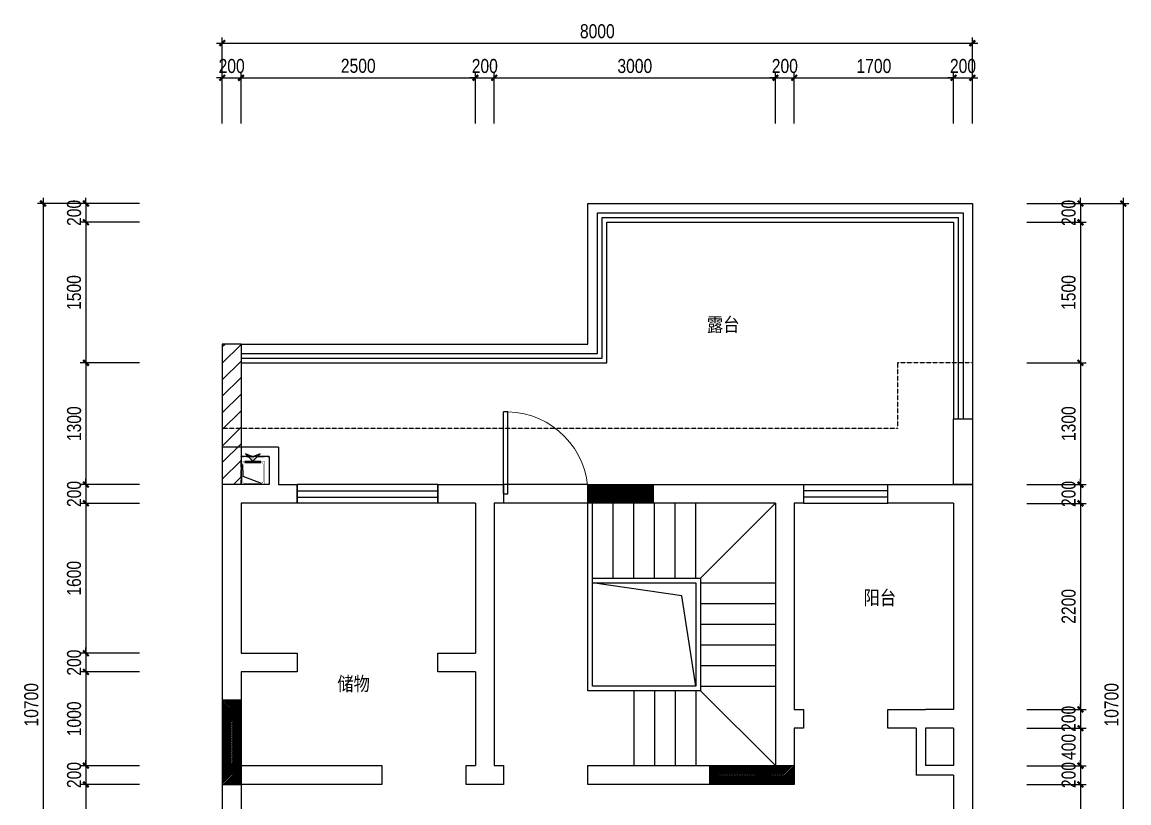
# Model space of a CAD drawing. Extents: x 160245 to 405305, y -111140 to 232735.
# Drawn here: x 249411 to 261214, y -99688 to -91355 of the extents above; entities that cross this region are included whole.
import ezdxf

# ---------------------------------------------------------------- set-up
doc = ezdxf.new("R2010")
doc.units = 0
doc.header["$LTSCALE"] = 10
doc.header["$MEASUREMENT"] = 0
doc.linetypes.add('DASH', pattern=[0.35, 0.25, -0.1])
doc.linetypes.add('HIDDEN', pattern=[0.375, 0.25, -0.125])
doc.layers.get('Defpoints').update_dxf_attribs({"color": 229})
for name, color, linetype in [('Door 门', 107, 'Continuous'), ('P-N wall 新建隔墙', 241, 'Continuous'), ('P-O wall 原始墙体', 245, 'Continuous'), ('P-o 原建筑尺寸', 8, 'Continuous'), ('P-Stair 楼梯（原建筑设备）', 159, 'Continuous'), ('P-Text  平面文字', 9, 'Continuous'), ('P-window 窗', 107, 'Continuous'), ('WALL', 9, 'Continuous')]:
    doc.layers.add(name, color=color, linetype=linetype)
doc.styles.add('PDC DIM', font='PMingLiU-ExtB.ttf', dxfattribs={"width": 0.85})
doc.dimstyles.new('PDC-A2', dxfattribs={"dimscale": 0, "dimtxt": 2.5, "dimasz": 1, "dimexe": 1, "dimexo": 1, "dimgap": 0.7, "dimtad": 1, "dimdec": 0, "dimtxsty": 'PDC DIM', "dimblk": 'ARCHTICK', "dimcen": 1, "dimdle": 1, "dimclrd": 8, "dimclre": 8, "dimclrt": 9, "dimadec": 0, "dimazin": 0, "dimtfac": 1, "dimtdec": 0, "dimtix": 1, "dimtmove": 2, "dimatfit": 3, "dimldrblk": 'PDC A2 T R', "dimfxl": 10, "dimfxlon": 1, "dimarcsym": 0})
pattern_1 = [(45, (40629.534, 0), (-8.83883476, 8.83883476), [])]

# ---------------------------------------------------------------- blocks, each defined once
blk = doc.blocks.new('A$C7BB304D7')
blk.add_hatch(color=256).paths.add_polyline_path([(127, 77), (204, 0), (126, 32), (49, 0)])
at = {"linetype": 'DASH', "ltscale": 0.5}
for p, q in [((2, 330), (2, 30)), ((302, 330), (2, 330)), ((302, 30), (302, 330)), ((2, 30), (302, 30))]:
    blk.add_line(p, q, dxfattribs=at)
for p, q in [((42, 95), (212, 95)), ((42, 80), (212, 80))]:
    blk.add_line(p, q)
at = {"const_width": 3}
blk.add_lwpolyline([(2, 80), (2, 330), (252, 330), (252, 80), (212, 80), (212, 95), (217, 95, 0.414214), (237, 115), (237, 295, 0.414214), (217, 315), (37, 315, 0.414214), (17, 295), (17, 115, 0.414214), (37, 95), (42, 95), (42, 80)], format="xyb", close=True, dxfattribs=at)
blk.add_lwpolyline([(17, 115), (19, 239), (217, 315)])
blk.add_lwpolyline([(204, 3), (126, 34), (49, 3), (127, 80)], close=True)
blk = doc.blocks.new('$DorLib2D$00000001')
for p, q in [((0.45, 0.975), (0.5, 0.975)), ((0.45, 0), (0.45, 0.975)), ((0.5, 0), (0.5, 0.975)), ((0.5, 0), (0.45, 0))]:
    blk.add_line(p, q)
at = {"lineweight": 13}
blk.add_arc((0.475, 0), 0.975, 91.4693, 180, dxfattribs=at)
blk = doc.blocks.new('$WINLIB2D$00000001')
at = {"color": 0}
for points in [[(-0.5, 0.5), (-0.5, -0.5)], [(-0.5, 0.5), (0.5, 0.5)], [(0.5, -0.5), (0.5, 0.5)], [(0.5, 0.1667), (-0.5, 0.1667)], [(0.5, -0.1667), (-0.5, -0.1667)], [(-0.5, -0.5), (0.5, -0.5)]]:
    blk.add_lwpolyline(points, dxfattribs=at)
blk = doc.blocks.new('_ArchTick')
at = {"color": 0, "linetype": 'ByBlock', "const_width": 0.4}
blk.add_lwpolyline([(-0.5, -0.5), (0.5, 0.5)], dxfattribs=at)
blk = doc.blocks.new('*D1171')
at = {"layer": 'Defpoints', "color": 0, "transparency": 16777216}
for p in [(250722, -93291), (250091, -93491), (250722, -93491)]:
    blk.add_point(p, dxfattribs=at)
at = {"layer": 'P-o 原建筑尺寸', "color": 8, "lineweight": -2, "transparency": 16777216}
for p, q in [((250091, -93291), (250091, -93231)), ((250662, -93291), (250031, -93291)), ((250091, -93291), (250091, -93491)), ((250662, -93491), (250031, -93491)), ((250091, -93491), (250091, -93551))]:
    blk.add_line(p, q, dxfattribs=at)
at = {"layer": 'P-o 原建筑尺寸', "color": 8, "lineweight": -2, "transparency": 16777216, "xscale": 60, "yscale": 60, "zscale": 60}
for p, rotation in [((250091, -93291), 270), ((250091, -93491), 90)]:
    blk.add_blockref('_ArchTick', p, dxfattribs=dict(at, rotation=rotation))
at = {"layer": 'P-o 原建筑尺寸', "color": 9, "transparency": 16777216, "insert": (249965, -93391), "char_height": 150, "attachment_point": 5, "rotation": 90, "style": 'PDC DIM'}
blk.add_mtext('200', dxfattribs=at)
blk = doc.blocks.new('PDC A2 T R')
at = {"color": 0, "linetype": 'ByBlock'}
blk.add_line((0, 0), (-2, 0), dxfattribs=at)
for points in [[(-2.15, 0.89), (-1.49, 1.35), (-0.6, 0), (0, 0)], [(-2.15, -0.89), (-1.49, -1.35), (-0.6, 0), (0, 0)]]:
    blk.add_solid(points, dxfattribs=at)
blk = doc.blocks.new('*D1172')
at = {"layer": 'Defpoints', "color": 0, "transparency": 16777216}
for p in [(250722, -93491), (250091, -94991), (250722, -94991)]:
    blk.add_point(p, dxfattribs=at)
at = {"layer": 'P-o 原建筑尺寸', "color": 8, "lineweight": -2, "transparency": 16777216}
for p, q in [((250091, -93431), (250091, -95051)), ((250662, -93491), (250031, -93491)), ((250662, -94991), (250031, -94991))]:
    blk.add_line(p, q, dxfattribs=at)
at = {"layer": 'P-o 原建筑尺寸', "color": 8, "lineweight": -2, "transparency": 16777216, "xscale": 60, "yscale": 60, "zscale": 60}
for p, rotation in [((250091, -93491), 90), ((250091, -94991), 270)]:
    blk.add_blockref('_ArchTick', p, dxfattribs=dict(at, rotation=rotation))
at = {"layer": 'P-o 原建筑尺寸', "color": 9, "transparency": 16777216, "insert": (249964, -94241), "char_height": 150, "attachment_point": 5, "rotation": 90, "style": 'PDC DIM'}
blk.add_mtext('1500', dxfattribs=at)
blk = doc.blocks.new('*D1173')
at = {"layer": 'Defpoints', "color": 0, "transparency": 16777216}
for p in [(250722, -94991), (250091, -96291), (250722, -96291)]:
    blk.add_point(p, dxfattribs=at)
at = {"layer": 'P-o 原建筑尺寸', "color": 8, "lineweight": -2, "transparency": 16777216}
for p, q in [((250662, -94991), (250031, -94991)), ((250091, -94931), (250091, -96351)), ((250662, -96291), (250031, -96291))]:
    blk.add_line(p, q, dxfattribs=at)
at = {"layer": 'P-o 原建筑尺寸', "color": 8, "lineweight": -2, "transparency": 16777216, "xscale": 60, "yscale": 60, "zscale": 60}
for p, rotation in [((250091, -94991), 90), ((250091, -96291), 270)]:
    blk.add_blockref('_ArchTick', p, dxfattribs=dict(at, rotation=rotation))
at = {"layer": 'P-o 原建筑尺寸', "color": 9, "transparency": 16777216, "insert": (249965, -95641), "char_height": 150, "attachment_point": 5, "rotation": 90, "style": 'PDC DIM'}
blk.add_mtext('1300', dxfattribs=at)
blk = doc.blocks.new('*D1174')
at = {"layer": 'Defpoints', "color": 0, "transparency": 16777216}
for p in [(250722, -96291), (250091, -96491), (250722, -96491)]:
    blk.add_point(p, dxfattribs=at)
at = {"layer": 'P-o 原建筑尺寸', "color": 8, "lineweight": -2, "transparency": 16777216}
for p, q in [((250662, -96291), (250031, -96291)), ((250091, -96291), (250091, -96231)), ((250091, -96291), (250091, -96491)), ((250662, -96491), (250031, -96491)), ((250091, -96491), (250091, -96551))]:
    blk.add_line(p, q, dxfattribs=at)
at = {"layer": 'P-o 原建筑尺寸', "color": 8, "lineweight": -2, "transparency": 16777216, "xscale": 60, "yscale": 60, "zscale": 60}
for p, rotation in [((250091, -96291), 270), ((250091, -96491), 90)]:
    blk.add_blockref('_ArchTick', p, dxfattribs=dict(at, rotation=rotation))
at = {"layer": 'P-o 原建筑尺寸', "color": 9, "transparency": 16777216, "insert": (249965, -96391), "char_height": 150, "attachment_point": 5, "rotation": 90, "style": 'PDC DIM'}
blk.add_mtext('200', dxfattribs=at)
blk = doc.blocks.new('*D1175')
at = {"layer": 'Defpoints', "color": 0, "transparency": 16777216}
for p in [(250722, -96491), (250091, -98091), (250722, -98091)]:
    blk.add_point(p, dxfattribs=at)
at = {"layer": 'P-o 原建筑尺寸', "color": 8, "lineweight": -2, "transparency": 16777216}
for p, q in [((250091, -96431), (250091, -98151)), ((250662, -96491), (250031, -96491)), ((250662, -98091), (250031, -98091))]:
    blk.add_line(p, q, dxfattribs=at)
at = {"layer": 'P-o 原建筑尺寸', "color": 8, "lineweight": -2, "transparency": 16777216, "xscale": 60, "yscale": 60, "zscale": 60}
for p, rotation in [((250091, -96491), 90), ((250091, -98091), 270)]:
    blk.add_blockref('_ArchTick', p, dxfattribs=dict(at, rotation=rotation))
at = {"layer": 'P-o 原建筑尺寸', "color": 9, "transparency": 16777216, "insert": (249964, -97291), "char_height": 150, "attachment_point": 5, "rotation": 90, "style": 'PDC DIM'}
blk.add_mtext('1600', dxfattribs=at)
blk = doc.blocks.new('*D1176')
at = {"layer": 'Defpoints', "color": 0, "transparency": 16777216}
for p in [(250722, -98091), (250091, -98291), (250722, -98291)]:
    blk.add_point(p, dxfattribs=at)
at = {"layer": 'P-o 原建筑尺寸', "color": 8, "lineweight": -2, "transparency": 16777216}
for p, q in [((250091, -98091), (250091, -98031)), ((250662, -98091), (250031, -98091)), ((250091, -98091), (250091, -98291)), ((250662, -98291), (250031, -98291)), ((250091, -98291), (250091, -98351))]:
    blk.add_line(p, q, dxfattribs=at)
at = {"layer": 'P-o 原建筑尺寸', "color": 8, "lineweight": -2, "transparency": 16777216, "xscale": 60, "yscale": 60, "zscale": 60}
for p, rotation in [((250091, -98091), 270), ((250091, -98291), 90)]:
    blk.add_blockref('_ArchTick', p, dxfattribs=dict(at, rotation=rotation))
at = {"layer": 'P-o 原建筑尺寸', "color": 9, "transparency": 16777216, "insert": (249965, -98191), "char_height": 150, "attachment_point": 5, "rotation": 90, "style": 'PDC DIM'}
blk.add_mtext('200', dxfattribs=at)
blk = doc.blocks.new('*D1177')
at = {"layer": 'Defpoints', "color": 0, "transparency": 16777216}
for p in [(250722, -98291), (250091, -99291), (250722, -99291)]:
    blk.add_point(p, dxfattribs=at)
at = {"layer": 'P-o 原建筑尺寸', "color": 8, "lineweight": -2, "transparency": 16777216}
for p, q in [((250662, -98291), (250031, -98291)), ((250091, -98231), (250091, -99351)), ((250662, -99291), (250031, -99291))]:
    blk.add_line(p, q, dxfattribs=at)
at = {"layer": 'P-o 原建筑尺寸', "color": 8, "lineweight": -2, "transparency": 16777216, "xscale": 60, "yscale": 60, "zscale": 60}
for p, rotation in [((250091, -98291), 90), ((250091, -99291), 270)]:
    blk.add_blockref('_ArchTick', p, dxfattribs=dict(at, rotation=rotation))
at = {"layer": 'P-o 原建筑尺寸', "color": 9, "transparency": 16777216, "insert": (249965, -98791), "char_height": 150, "attachment_point": 5, "rotation": 90, "style": 'PDC DIM'}
blk.add_mtext('1000', dxfattribs=at)
blk = doc.blocks.new('*D1178')
at = {"layer": 'Defpoints', "color": 0, "transparency": 16777216}
for p in [(250722, -99291), (250091, -99491), (250722, -99491)]:
    blk.add_point(p, dxfattribs=at)
at = {"layer": 'P-o 原建筑尺寸', "color": 8, "lineweight": -2, "transparency": 16777216}
for p, q in [((250091, -99291), (250091, -99231)), ((250662, -99291), (250031, -99291)), ((250091, -99291), (250091, -99491)), ((250662, -99491), (250031, -99491)), ((250091, -99491), (250091, -99551))]:
    blk.add_line(p, q, dxfattribs=at)
at = {"layer": 'P-o 原建筑尺寸', "color": 8, "lineweight": -2, "transparency": 16777216, "xscale": 60, "yscale": 60, "zscale": 60}
for p, rotation in [((250091, -99291), 270), ((250091, -99491), 90)]:
    blk.add_blockref('_ArchTick', p, dxfattribs=dict(at, rotation=rotation))
at = {"layer": 'P-o 原建筑尺寸', "color": 9, "transparency": 16777216, "insert": (249965, -99391), "char_height": 150, "attachment_point": 5, "rotation": 90, "style": 'PDC DIM'}
blk.add_mtext('200', dxfattribs=at)
blk = doc.blocks.new('*D1179')
at = {"layer": 'Defpoints', "color": 0, "transparency": 16777216}
for p in [(250722, -99491), (250091, -101991), (250722, -101991)]:
    blk.add_point(p, dxfattribs=at)
at = {"layer": 'P-o 原建筑尺寸', "color": 8, "lineweight": -2, "transparency": 16777216}
for p, q in [((250662, -99491), (250031, -99491)), ((250091, -99431), (250091, -102051)), ((250662, -101991), (250031, -101991))]:
    blk.add_line(p, q, dxfattribs=at)
at = {"layer": 'P-o 原建筑尺寸', "color": 8, "lineweight": -2, "transparency": 16777216, "xscale": 60, "yscale": 60, "zscale": 60}
for p, rotation in [((250091, -99491), 90), ((250091, -101991), 270)]:
    blk.add_blockref('_ArchTick', p, dxfattribs=dict(at, rotation=rotation))
at = {"layer": 'P-o 原建筑尺寸', "color": 9, "transparency": 16777216, "insert": (249964, -100741), "char_height": 150, "attachment_point": 5, "rotation": 90, "style": 'PDC DIM'}
blk.add_mtext('2500', dxfattribs=at)
blk = doc.blocks.new('*D1157')
at = {"layer": 'Defpoints', "color": 0, "transparency": 16777216}
for p in [(250722, -93291), (249634, -103991), (250722, -103991)]:
    blk.add_point(p, dxfattribs=at)
at = {"layer": 'P-o 原建筑尺寸', "color": 8, "lineweight": -2, "transparency": 16777216}
for p, q in [((249634, -93231), (249634, -104051)), ((250234, -93291), (249574, -93291)), ((250234, -103991), (249574, -103991))]:
    blk.add_line(p, q, dxfattribs=at)
at = {"layer": 'P-o 原建筑尺寸', "color": 8, "lineweight": -2, "transparency": 16777216, "xscale": 60, "yscale": 60, "zscale": 60}
for p, rotation in [((249634, -93291), 90), ((249634, -103991), 270)]:
    blk.add_blockref('_ArchTick', p, dxfattribs=dict(at, rotation=rotation))
at = {"layer": 'P-o 原建筑尺寸', "color": 9, "transparency": 16777216, "insert": (249509, -98641), "char_height": 150, "attachment_point": 5, "rotation": 90, "style": 'PDC DIM'}
blk.add_mtext('10700', dxfattribs=at)
blk = doc.blocks.new('*D1158')
at = {"layer": 'Defpoints', "color": 0, "transparency": 16777216}
for p in [(260067, -93291), (260067, -93491), (260698, -93491)]:
    blk.add_point(p, dxfattribs=at)
at = {"layer": 'P-o 原建筑尺寸', "color": 8, "lineweight": -2, "transparency": 16777216}
for p, q in [((260698, -93291), (260698, -93231)), ((260127, -93291), (260758, -93291)), ((260698, -93291), (260698, -93491)), ((260127, -93491), (260758, -93491)), ((260698, -93491), (260698, -93551))]:
    blk.add_line(p, q, dxfattribs=at)
at = {"layer": 'P-o 原建筑尺寸', "color": 8, "lineweight": -2, "transparency": 16777216, "xscale": 60, "yscale": 60, "zscale": 60}
for p, rotation in [((260698, -93291), 270), ((260698, -93491), 90)]:
    blk.add_blockref('_ArchTick', p, dxfattribs=dict(at, rotation=rotation))
at = {"layer": 'P-o 原建筑尺寸', "color": 9, "transparency": 16777216, "insert": (260572, -93391), "char_height": 150, "attachment_point": 5, "rotation": 90, "style": 'PDC DIM'}
blk.add_mtext('200', dxfattribs=at)
blk = doc.blocks.new('*D1159')
at = {"layer": 'Defpoints', "color": 0, "transparency": 16777216}
for p in [(260067, -93491), (260067, -94991), (260698, -94991)]:
    blk.add_point(p, dxfattribs=at)
at = {"layer": 'P-o 原建筑尺寸', "color": 8, "lineweight": -2, "transparency": 16777216}
for p, q in [((260698, -93431), (260698, -95051)), ((260127, -93491), (260758, -93491)), ((260127, -94991), (260758, -94991))]:
    blk.add_line(p, q, dxfattribs=at)
at = {"layer": 'P-o 原建筑尺寸', "color": 8, "lineweight": -2, "transparency": 16777216, "xscale": 60, "yscale": 60, "zscale": 60}
for p, rotation in [((260698, -93491), 90), ((260698, -94991), 270)]:
    blk.add_blockref('_ArchTick', p, dxfattribs=dict(at, rotation=rotation))
at = {"layer": 'P-o 原建筑尺寸', "color": 9, "transparency": 16777216, "insert": (260571, -94241), "char_height": 150, "attachment_point": 5, "rotation": 90, "style": 'PDC DIM'}
blk.add_mtext('1500', dxfattribs=at)
blk = doc.blocks.new('*D1160')
at = {"layer": 'Defpoints', "color": 0, "transparency": 16777216}
for p in [(260067, -94991), (260067, -96291), (260698, -96291)]:
    blk.add_point(p, dxfattribs=at)
at = {"layer": 'P-o 原建筑尺寸', "color": 8, "lineweight": -2, "transparency": 16777216}
for p, q in [((260127, -94991), (260758, -94991)), ((260698, -94931), (260698, -96351)), ((260127, -96291), (260758, -96291))]:
    blk.add_line(p, q, dxfattribs=at)
at = {"layer": 'P-o 原建筑尺寸', "color": 8, "lineweight": -2, "transparency": 16777216, "xscale": 60, "yscale": 60, "zscale": 60}
for p, rotation in [((260698, -94991), 90), ((260698, -96291), 270)]:
    blk.add_blockref('_ArchTick', p, dxfattribs=dict(at, rotation=rotation))
at = {"layer": 'P-o 原建筑尺寸', "color": 9, "transparency": 16777216, "insert": (260572, -95641), "char_height": 150, "attachment_point": 5, "rotation": 90, "style": 'PDC DIM'}
blk.add_mtext('1300', dxfattribs=at)
blk = doc.blocks.new('*D1161')
at = {"layer": 'Defpoints', "color": 0, "transparency": 16777216}
for p in [(260067, -96291), (260067, -96491), (260698, -96491)]:
    blk.add_point(p, dxfattribs=at)
at = {"layer": 'P-o 原建筑尺寸', "color": 8, "lineweight": -2, "transparency": 16777216}
for p, q in [((260127, -96291), (260758, -96291)), ((260698, -96291), (260698, -96231)), ((260698, -96291), (260698, -96491)), ((260127, -96491), (260758, -96491)), ((260698, -96491), (260698, -96551))]:
    blk.add_line(p, q, dxfattribs=at)
at = {"layer": 'P-o 原建筑尺寸', "color": 8, "lineweight": -2, "transparency": 16777216, "xscale": 60, "yscale": 60, "zscale": 60}
for p, rotation in [((260698, -96291), 270), ((260698, -96491), 90)]:
    blk.add_blockref('_ArchTick', p, dxfattribs=dict(at, rotation=rotation))
at = {"layer": 'P-o 原建筑尺寸', "color": 9, "transparency": 16777216, "insert": (260572, -96391), "char_height": 150, "attachment_point": 5, "rotation": 90, "style": 'PDC DIM'}
blk.add_mtext('200', dxfattribs=at)
blk = doc.blocks.new('*D1162')
at = {"layer": 'Defpoints', "color": 0, "transparency": 16777216}
for p in [(260067, -96491), (260067, -98691), (260698, -98691)]:
    blk.add_point(p, dxfattribs=at)
at = {"layer": 'P-o 原建筑尺寸', "color": 8, "lineweight": -2, "transparency": 16777216}
for p, q in [((260698, -96431), (260698, -98751)), ((260127, -96491), (260758, -96491)), ((260127, -98691), (260758, -98691))]:
    blk.add_line(p, q, dxfattribs=at)
at = {"layer": 'P-o 原建筑尺寸', "color": 8, "lineweight": -2, "transparency": 16777216, "xscale": 60, "yscale": 60, "zscale": 60}
for p, rotation in [((260698, -96491), 90), ((260698, -98691), 270)]:
    blk.add_blockref('_ArchTick', p, dxfattribs=dict(at, rotation=rotation))
at = {"layer": 'P-o 原建筑尺寸', "color": 9, "transparency": 16777216, "insert": (260572, -97591), "char_height": 150, "attachment_point": 5, "rotation": 90, "style": 'PDC DIM'}
blk.add_mtext('2200', dxfattribs=at)
blk = doc.blocks.new('*D1163')
at = {"layer": 'Defpoints', "color": 0, "transparency": 16777216}
for p in [(260067, -98691), (260067, -98891), (260698, -98891)]:
    blk.add_point(p, dxfattribs=at)
at = {"layer": 'P-o 原建筑尺寸', "color": 8, "lineweight": -2, "transparency": 16777216}
for p, q in [((260698, -98691), (260698, -98631)), ((260127, -98691), (260758, -98691)), ((260698, -98691), (260698, -98891)), ((260127, -98891), (260758, -98891)), ((260698, -98891), (260698, -98951))]:
    blk.add_line(p, q, dxfattribs=at)
at = {"layer": 'P-o 原建筑尺寸', "color": 8, "lineweight": -2, "transparency": 16777216, "xscale": 60, "yscale": 60, "zscale": 60}
for p, rotation in [((260698, -98691), 270), ((260698, -98891), 90)]:
    blk.add_blockref('_ArchTick', p, dxfattribs=dict(at, rotation=rotation))
at = {"layer": 'P-o 原建筑尺寸', "color": 9, "transparency": 16777216, "insert": (260572, -98791), "char_height": 150, "attachment_point": 5, "rotation": 90, "style": 'PDC DIM'}
blk.add_mtext('200', dxfattribs=at)
blk = doc.blocks.new('*D1164')
at = {"layer": 'Defpoints', "color": 0, "transparency": 16777216}
for p in [(260067, -98891), (260067, -99291), (260698, -99291)]:
    blk.add_point(p, dxfattribs=at)
at = {"layer": 'P-o 原建筑尺寸', "color": 8, "lineweight": -2, "transparency": 16777216}
for p, q in [((260127, -98891), (260758, -98891)), ((260698, -98831), (260698, -99351)), ((260127, -99291), (260758, -99291))]:
    blk.add_line(p, q, dxfattribs=at)
at = {"layer": 'P-o 原建筑尺寸', "color": 8, "lineweight": -2, "transparency": 16777216, "xscale": 60, "yscale": 60, "zscale": 60}
for p, rotation in [((260698, -98891), 90), ((260698, -99291), 270)]:
    blk.add_blockref('_ArchTick', p, dxfattribs=dict(at, rotation=rotation))
at = {"layer": 'P-o 原建筑尺寸', "color": 9, "transparency": 16777216, "insert": (260572, -99091), "char_height": 150, "attachment_point": 5, "rotation": 90, "style": 'PDC DIM'}
blk.add_mtext('400', dxfattribs=at)
blk = doc.blocks.new('*D1165')
at = {"layer": 'Defpoints', "color": 0, "transparency": 16777216}
for p in [(260067, -99291), (260067, -99491), (260698, -99491)]:
    blk.add_point(p, dxfattribs=at)
at = {"layer": 'P-o 原建筑尺寸', "color": 8, "lineweight": -2, "transparency": 16777216}
for p, q in [((260698, -99291), (260698, -99231)), ((260127, -99291), (260758, -99291)), ((260698, -99291), (260698, -99491)), ((260127, -99491), (260758, -99491)), ((260698, -99491), (260698, -99551))]:
    blk.add_line(p, q, dxfattribs=at)
at = {"layer": 'P-o 原建筑尺寸', "color": 8, "lineweight": -2, "transparency": 16777216, "xscale": 60, "yscale": 60, "zscale": 60}
for p, rotation in [((260698, -99291), 270), ((260698, -99491), 90)]:
    blk.add_blockref('_ArchTick', p, dxfattribs=dict(at, rotation=rotation))
at = {"layer": 'P-o 原建筑尺寸', "color": 9, "transparency": 16777216, "insert": (260572, -99391), "char_height": 150, "attachment_point": 5, "rotation": 90, "style": 'PDC DIM'}
blk.add_mtext('200', dxfattribs=at)
blk = doc.blocks.new('*D1166')
at = {"layer": 'Defpoints', "color": 0, "transparency": 16777216}
for p in [(260067, -99491), (260067, -101591), (260698, -101591)]:
    blk.add_point(p, dxfattribs=at)
at = {"layer": 'P-o 原建筑尺寸', "color": 8, "lineweight": -2, "transparency": 16777216}
for p, q in [((260127, -99491), (260758, -99491)), ((260698, -99431), (260698, -101651)), ((260127, -101591), (260758, -101591))]:
    blk.add_line(p, q, dxfattribs=at)
at = {"layer": 'P-o 原建筑尺寸', "color": 8, "lineweight": -2, "transparency": 16777216, "xscale": 60, "yscale": 60, "zscale": 60}
for p, rotation in [((260698, -99491), 90), ((260698, -101591), 270)]:
    blk.add_blockref('_ArchTick', p, dxfattribs=dict(at, rotation=rotation))
at = {"layer": 'P-o 原建筑尺寸', "color": 9, "transparency": 16777216, "insert": (260572, -100541), "char_height": 150, "attachment_point": 5, "rotation": 90, "style": 'PDC DIM'}
blk.add_mtext('2100', dxfattribs=at)
blk = doc.blocks.new('*D1170')
at = {"layer": 'Defpoints', "color": 0, "transparency": 16777216}
for p in [(260067, -93291), (260067, -103991), (261154, -103991)]:
    blk.add_point(p, dxfattribs=at)
at = {"layer": 'P-o 原建筑尺寸', "color": 8, "lineweight": -2, "transparency": 16777216}
for p, q in [((261154, -93231), (261154, -104051)), ((260554, -93291), (261214, -93291)), ((260554, -103991), (261214, -103991))]:
    blk.add_line(p, q, dxfattribs=at)
at = {"layer": 'P-o 原建筑尺寸', "color": 8, "lineweight": -2, "transparency": 16777216, "xscale": 60, "yscale": 60, "zscale": 60}
for p, rotation in [((261154, -93291), 90), ((261154, -103991), 270)]:
    blk.add_blockref('_ArchTick', p, dxfattribs=dict(at, rotation=rotation))
at = {"layer": 'P-o 原建筑尺寸', "color": 9, "transparency": 16777216, "insert": (261029, -98641), "char_height": 150, "attachment_point": 5, "rotation": 90, "style": 'PDC DIM'}
blk.add_mtext('10700', dxfattribs=at)
blk = doc.blocks.new('*D1180')
at = {"layer": 'Defpoints', "color": 0, "transparency": 16777216}
for p in [(251745, -91949), (251545, -92497), (251745, -92497)]:
    blk.add_point(p, dxfattribs=at)
at = {"layer": 'P-o 原建筑尺寸', "color": 8, "lineweight": -2, "transparency": 16777216}
for p, q in [((251545, -91949), (251485, -91949)), ((251545, -92437), (251545, -91889)), ((251545, -91949), (251745, -91949)), ((251745, -92437), (251745, -91889)), ((251745, -91949), (251805, -91949))]:
    blk.add_line(p, q, dxfattribs=at)
at = {"layer": 'P-o 原建筑尺寸', "color": 8, "lineweight": -2, "transparency": 16777216, "xscale": 60, "yscale": 60, "zscale": 60}
blk.add_blockref('_ArchTick', (251545, -91949), dxfattribs=at)
at = {"layer": 'P-o 原建筑尺寸', "color": 8, "lineweight": -2, "transparency": 16777216, "xscale": 60, "yscale": 60, "zscale": 60, "rotation": 180}
blk.add_blockref('_ArchTick', (251745, -91949), dxfattribs=at)
at = {"layer": 'P-o 原建筑尺寸', "color": 9, "transparency": 16777216, "insert": (251645, -91824), "char_height": 150, "attachment_point": 5, "style": 'PDC DIM'}
blk.add_mtext('200', dxfattribs=at)
blk = doc.blocks.new('*D1181')
at = {"layer": 'Defpoints', "color": 0, "transparency": 16777216}
for p in [(254245, -91949), (251745, -92497), (254245, -92497)]:
    blk.add_point(p, dxfattribs=at)
at = {"layer": 'P-o 原建筑尺寸', "color": 8, "lineweight": -2, "transparency": 16777216}
for p, q in [((251685, -91949), (254305, -91949)), ((251745, -92437), (251745, -91889)), ((254245, -92437), (254245, -91889))]:
    blk.add_line(p, q, dxfattribs=at)
at = {"layer": 'P-o 原建筑尺寸', "color": 8, "lineweight": -2, "transparency": 16777216, "xscale": 60, "yscale": 60, "zscale": 60, "rotation": 180}
blk.add_blockref('_ArchTick', (251745, -91949), dxfattribs=at)
at = {"layer": 'P-o 原建筑尺寸', "color": 8, "lineweight": -2, "transparency": 16777216, "xscale": 60, "yscale": 60, "zscale": 60}
blk.add_blockref('_ArchTick', (254245, -91949), dxfattribs=at)
at = {"layer": 'P-o 原建筑尺寸', "color": 9, "transparency": 16777216, "insert": (252995, -91822), "char_height": 150, "attachment_point": 5, "style": 'PDC DIM'}
blk.add_mtext('2500', dxfattribs=at)
blk = doc.blocks.new('*D1182')
at = {"layer": 'Defpoints', "color": 0, "transparency": 16777216}
for p in [(254445, -91949), (254245, -92497), (254445, -92497)]:
    blk.add_point(p, dxfattribs=at)
at = {"layer": 'P-o 原建筑尺寸', "color": 8, "lineweight": -2, "transparency": 16777216}
for p, q in [((254245, -91949), (254185, -91949)), ((254245, -92437), (254245, -91889)), ((254245, -91949), (254445, -91949)), ((254445, -92437), (254445, -91889)), ((254445, -91949), (254505, -91949))]:
    blk.add_line(p, q, dxfattribs=at)
at = {"layer": 'P-o 原建筑尺寸', "color": 8, "lineweight": -2, "transparency": 16777216, "xscale": 60, "yscale": 60, "zscale": 60}
blk.add_blockref('_ArchTick', (254245, -91949), dxfattribs=at)
at = {"layer": 'P-o 原建筑尺寸', "color": 8, "lineweight": -2, "transparency": 16777216, "xscale": 60, "yscale": 60, "zscale": 60, "rotation": 180}
blk.add_blockref('_ArchTick', (254445, -91949), dxfattribs=at)
at = {"layer": 'P-o 原建筑尺寸', "color": 9, "transparency": 16777216, "insert": (254345, -91824), "char_height": 150, "attachment_point": 5, "style": 'PDC DIM'}
blk.add_mtext('200', dxfattribs=at)
blk = doc.blocks.new('*D1183')
at = {"layer": 'Defpoints', "color": 0, "transparency": 16777216}
for p in [(257445, -91949), (254445, -92497), (257445, -92497)]:
    blk.add_point(p, dxfattribs=at)
at = {"layer": 'P-o 原建筑尺寸', "color": 8, "lineweight": -2, "transparency": 16777216}
for p, q in [((254385, -91949), (257505, -91949)), ((254445, -92437), (254445, -91889)), ((257445, -92437), (257445, -91889))]:
    blk.add_line(p, q, dxfattribs=at)
at = {"layer": 'P-o 原建筑尺寸', "color": 8, "lineweight": -2, "transparency": 16777216, "xscale": 60, "yscale": 60, "zscale": 60, "rotation": 180}
blk.add_blockref('_ArchTick', (254445, -91949), dxfattribs=at)
at = {"layer": 'P-o 原建筑尺寸', "color": 8, "lineweight": -2, "transparency": 16777216, "xscale": 60, "yscale": 60, "zscale": 60}
blk.add_blockref('_ArchTick', (257445, -91949), dxfattribs=at)
at = {"layer": 'P-o 原建筑尺寸', "color": 9, "transparency": 16777216, "insert": (255945, -91824), "char_height": 150, "attachment_point": 5, "style": 'PDC DIM'}
blk.add_mtext('3000', dxfattribs=at)
blk = doc.blocks.new('*D1184')
at = {"layer": 'Defpoints', "color": 0, "transparency": 16777216}
for p in [(257645, -91949), (257445, -92497), (257645, -92497)]:
    blk.add_point(p, dxfattribs=at)
at = {"layer": 'P-o 原建筑尺寸', "color": 8, "lineweight": -2, "transparency": 16777216}
for p, q in [((257445, -91949), (257385, -91949)), ((257445, -92437), (257445, -91889)), ((257445, -91949), (257645, -91949)), ((257645, -92437), (257645, -91889)), ((257645, -91949), (257705, -91949))]:
    blk.add_line(p, q, dxfattribs=at)
at = {"layer": 'P-o 原建筑尺寸', "color": 8, "lineweight": -2, "transparency": 16777216, "xscale": 60, "yscale": 60, "zscale": 60}
blk.add_blockref('_ArchTick', (257445, -91949), dxfattribs=at)
at = {"layer": 'P-o 原建筑尺寸', "color": 8, "lineweight": -2, "transparency": 16777216, "xscale": 60, "yscale": 60, "zscale": 60, "rotation": 180}
blk.add_blockref('_ArchTick', (257645, -91949), dxfattribs=at)
at = {"layer": 'P-o 原建筑尺寸', "color": 9, "transparency": 16777216, "insert": (257545, -91824), "char_height": 150, "attachment_point": 5, "style": 'PDC DIM'}
blk.add_mtext('200', dxfattribs=at)
blk = doc.blocks.new('*D1185')
at = {"layer": 'Defpoints', "color": 0, "transparency": 16777216}
for p in [(259345, -91949), (257645, -92497), (259345, -92497)]:
    blk.add_point(p, dxfattribs=at)
at = {"layer": 'P-o 原建筑尺寸', "color": 8, "lineweight": -2, "transparency": 16777216}
for p, q in [((257585, -91949), (259405, -91949)), ((257645, -92437), (257645, -91889)), ((259345, -92437), (259345, -91889))]:
    blk.add_line(p, q, dxfattribs=at)
at = {"layer": 'P-o 原建筑尺寸', "color": 8, "lineweight": -2, "transparency": 16777216, "xscale": 60, "yscale": 60, "zscale": 60, "rotation": 180}
blk.add_blockref('_ArchTick', (257645, -91949), dxfattribs=at)
at = {"layer": 'P-o 原建筑尺寸', "color": 8, "lineweight": -2, "transparency": 16777216, "xscale": 60, "yscale": 60, "zscale": 60}
blk.add_blockref('_ArchTick', (259345, -91949), dxfattribs=at)
at = {"layer": 'P-o 原建筑尺寸', "color": 9, "transparency": 16777216, "insert": (258495, -91824), "char_height": 150, "attachment_point": 5, "style": 'PDC DIM'}
blk.add_mtext('1700', dxfattribs=at)
blk = doc.blocks.new('*D1187')
at = {"layer": 'Defpoints', "color": 0, "transparency": 16777216}
for p in [(259545, -91949), (259345, -92497), (259545, -92497)]:
    blk.add_point(p, dxfattribs=at)
at = {"layer": 'P-o 原建筑尺寸', "color": 8, "lineweight": -2, "transparency": 16777216}
for p, q in [((259345, -91949), (259285, -91949)), ((259345, -92437), (259345, -91889)), ((259345, -91949), (259545, -91949)), ((259545, -92437), (259545, -91889)), ((259545, -91949), (259605, -91949))]:
    blk.add_line(p, q, dxfattribs=at)
at = {"layer": 'P-o 原建筑尺寸', "color": 8, "lineweight": -2, "transparency": 16777216, "xscale": 60, "yscale": 60, "zscale": 60}
blk.add_blockref('_ArchTick', (259345, -91949), dxfattribs=at)
at = {"layer": 'P-o 原建筑尺寸', "color": 8, "lineweight": -2, "transparency": 16777216, "xscale": 60, "yscale": 60, "zscale": 60, "rotation": 180}
blk.add_blockref('_ArchTick', (259545, -91949), dxfattribs=at)
at = {"layer": 'P-o 原建筑尺寸', "color": 9, "transparency": 16777216, "insert": (259445, -91824), "char_height": 150, "attachment_point": 5, "style": 'PDC DIM'}
blk.add_mtext('200', dxfattribs=at)
blk = doc.blocks.new('*D1188')
at = {"layer": 'Defpoints', "color": 0, "transparency": 16777216}
for p in [(259545, -91579), (251545, -92497), (259545, -92497)]:
    blk.add_point(p, dxfattribs=at)
at = {"layer": 'P-o 原建筑尺寸', "color": 8, "lineweight": -2, "transparency": 16777216}
for p, q in [((251485, -91579), (259605, -91579)), ((251545, -92179), (251545, -91519)), ((259545, -92179), (259545, -91519))]:
    blk.add_line(p, q, dxfattribs=at)
at = {"layer": 'P-o 原建筑尺寸', "color": 8, "lineweight": -2, "transparency": 16777216, "xscale": 60, "yscale": 60, "zscale": 60, "rotation": 180}
blk.add_blockref('_ArchTick', (251545, -91579), dxfattribs=at)
at = {"layer": 'P-o 原建筑尺寸', "color": 8, "lineweight": -2, "transparency": 16777216, "xscale": 60, "yscale": 60, "zscale": 60}
blk.add_blockref('_ArchTick', (259545, -91579), dxfattribs=at)
at = {"layer": 'P-o 原建筑尺寸', "color": 9, "transparency": 16777216, "insert": (255545, -91453), "char_height": 150, "attachment_point": 5, "style": 'PDC DIM'}
blk.add_mtext('8000', dxfattribs=at)

msp = doc.modelspace()

# ---------------------------------------------------------------- hatches: boundary and pattern name
at = {"layer": 'P-O wall 原始墙体'}
h = msp.add_hatch(dxfattribs=at)
h.set_pattern_fill('普通砖', color=256, scale=50, style=0)
h.set_pattern_definition([(45, (40629.53, 89.76), (-88.38838, 88.38838), [])])
h.paths.add_polyline_path([(251545.2, -94790.6), (251545.2, -96290.6), (251745.2, -96290.6), (251745.2, -94790.6)])
h = msp.add_hatch(dxfattribs=at)
h.set_pattern_fill('ANSI31', color=256, scale=100, style=0)
h.set_pattern_definition(pattern_1)
h.paths.add_polyline_path([(256145.2, -96290.6), (255445.2, -96290.6), (255445.2, -96490.6), (256145.2, -96490.6)])
h = msp.add_hatch(dxfattribs=at)
h.set_pattern_fill('ANSI31', color=256, scale=100, style=0)
h.set_pattern_definition(pattern_1)
h.paths.add_polyline_path([(251745.2, -98590.6), (251545.2, -98590.6), (251545.2, -99490.6), (251745.2, -99490.6)])
h = msp.add_hatch(dxfattribs=at)
h.set_pattern_fill('ANSI31', color=256, scale=100, style=0)
h.set_pattern_definition(pattern_1)
h.paths.add_polyline_path([(257645.2, -99290.6), (257445.2, -99290.6), (256745.2, -99290.6), (256745.2, -99490.6), (257645.2, -99490.6)])

# ---------------------------------------------------------------- linework, layer by layer
at = {"layer": 'P-N wall 新建隔墙', "color": 107}
for points in [[(251745.2, -94790.6), (255445.2, -94790.6), (255445.2, -93290.6), (259545.2, -93290.6), (259545.2, -95590.6)], [(251745.2, -94890.6), (255545.2, -94890.6), (255545.2, -93390.6), (259445.2, -93390.6), (259445.2, -95590.6)], [(251745.2, -94940.6), (255595.2, -94940.6), (255595.2, -93440.6), (259395.2, -93440.6), (259395.2, -95590.6)], [(251745.2, -94990.6), (255645.2, -94990.6), (255645.2, -93490.6), (259345.2, -93490.6), (259345.2, -95590.6)]]:
    msp.add_lwpolyline(points, dxfattribs=at)
at = {"layer": 'P-O wall 原始墙体'}
for p, q in [((251545.2, -94790.6), (251545.2, -96290.6)), ((251745.2, -94790.6), (251545.2, -94790.6)), ((251745.2, -94790.6), (251745.2, -96290.6)), ((252145.2, -95890.6), (251545.2, -95890.6)), ((252145.2, -95890.6), (252145.2, -96290.6)), ((252045.2, -95990.6), (251745.2, -95990.6)), ((252045.2, -95990.6), (252045.2, -96290.6)), ((251745.2, -96290.6), (251545.2, -96290.6)), ((252045.2, -96290.6), (251745.2, -96290.6)), ((252145.2, -96290.6), (252345.2, -96290.6)), ((252345.2, -96290.6), (252345.2, -96490.6)), ((253845.2, -96490.6), (253845.2, -96290.6)), ((253845.2, -96290.6), (254345.2, -96290.6)), ((254345.2, -96290.6), (254545.2, -96290.6)), ((254545.2, -96290.6), (254545.2, -96490.6)), ((255445.2, -96490.6), (255445.2, -96290.6)), ((255445.2, -96290.6), (257545.2, -96290.6)), ((256145.2, -96490.6), (256145.2, -96290.6)), ((257545.2, -96290.6), (257745.2, -96290.6)), ((257745.2, -96290.6), (257745.2, -96490.6)), ((258645.2, -96490.6), (258645.2, -96290.6)), ((258645.2, -96290.6), (259545.2, -96290.6)), ((259545.2, -96290.6), (259545.2, -98790.6)), ((251545.2, -96390.6), (251545.2, -98190.6)), ((251745.2, -96490.6), (251745.2, -98090.6)), ((252145.2, -96490.6), (251745.2, -96490.6)), ((252345.2, -96490.6), (252145.2, -96490.6)), ((254245.2, -96490.6), (253845.2, -96490.6)), ((254245.2, -96490.6), (254245.2, -98090.6)), ((254545.2, -96490.6), (254445.2, -96490.6)), ((254445.2, -96490.6), (254445.2, -98190.6)), ((257445.2, -96490.6), (255445.2, -96490.6)), ((257445.2, -96490.6), (257445.2, -98790.6)), ((257645.2, -96490.6), (257645.2, -98690.6)), ((257745.2, -96490.6), (257645.2, -96490.6)), ((259345.2, -96490.6), (258645.2, -96490.6)), ((259345.2, -96490.6), (259345.2, -98690.6)), ((251545.2, -98190.6), (251545.2, -99490.6)), ((251745.2, -98090.6), (252345.2, -98090.6)), ((252345.2, -98090.6), (252345.2, -98290.6)), ((253845.2, -98290.6), (253845.2, -98090.6)), ((253845.2, -98090.6), (254245.2, -98090.6)), ((254445.2, -98190.6), (254445.2, -99290.6)), ((252345.2, -98290.6), (251745.2, -98290.6)), ((251745.2, -98290.6), (251745.2, -99490.6)), ((254245.2, -98290.6), (253845.2, -98290.6)), ((254245.2, -98290.6), (254245.2, -99290.6)), ((251745.2, -98590.6), (251545.2, -98590.6)), ((257445.2, -98790.6), (257445.2, -99290.6)), ((257645.2, -98690.6), (257745.2, -98690.6)), ((257745.2, -98690.6), (257745.2, -98890.6)), ((258645.2, -98890.6), (258645.2, -98690.6)), ((258645.2, -98690.6), (259045.2, -98690.6)), ((259345.2, -98690.6), (259045.2, -98690.6)), ((259545.2, -98790.6), (259545.2, -99390.6)), ((257645.2, -98890.6), (257645.2, -99490.6)), ((257745.2, -98890.6), (257645.2, -98890.6)), ((258945.2, -98890.6), (258645.2, -98890.6)), ((258945.2, -98890.6), (258945.2, -99390.6)), ((259345.2, -98890.6), (259045.2, -98890.6)), ((259045.2, -98890.6), (259045.2, -99290.6)), ((259345.2, -98890.6), (259345.2, -99290.6)), ((251745.2, -99290.6), (253245.2, -99290.6)), ((253245.2, -99290.6), (253245.2, -99490.6)), ((254145.2, -99490.6), (254145.2, -99290.6)), ((254145.2, -99290.6), (254245.2, -99290.6)), ((254445.2, -99290.6), (254545.2, -99290.6)), ((254545.2, -99290.6), (254545.2, -99490.6)), ((255445.2, -99490.6), (255445.2, -99290.6)), ((255445.2, -99290.6), (257445.2, -99290.6)), ((256745.2, -99490.6), (256745.2, -99290.6)), ((257445.2, -99290.6), (257645.2, -99290.6)), ((259345.2, -99290.6), (259045.2, -99290.6)), ((253245.2, -99490.6), (251545.2, -99490.6)), ((251545.2, -99490.6), (251545.2, -102090.6)), ((251545.2, -99490.6), (251745.2, -99490.6)), ((251745.2, -99490.6), (251745.2, -101990.6)), ((254345.2, -99490.6), (254145.2, -99490.6)), ((254545.2, -99490.6), (254345.2, -99490.6)), ((257645.2, -99490.6), (255445.2, -99490.6)), ((259345.2, -99390.6), (258945.2, -99390.6)), ((259345.2, -99390.6), (259345.2, -101590.6)), ((259545.2, -99390.6), (259545.2, -101690.6))]:
    msp.add_line(p, q, dxfattribs=at)
msp.add_lwpolyline([(259345.2, -95590.6), (259545.2, -95590.6), (259545.2, -96290.6), (259345.2, -96290.6)], close=True, dxfattribs=at)
at = {"layer": 'P-Stair 楼梯（原建筑设备）'}
for p, q in [((255445.2, -96290.6), (254545.2, -96290.6)), ((255445.2, -96490.6), (254545.2, -96490.6)), ((255445.2, -98490.6), (255445.2, -96490.6)), ((255495.2, -98440.6), (255495.2, -96490.6)), ((255715.2, -97290.6), (255715.2, -96490.6)), ((255935.2, -97290.6), (255935.2, -96490.6)), ((256155.2, -97290.6), (256155.2, -96490.6)), ((256375.2, -97290.6), (256375.2, -96490.6)), ((256595.2, -97290.6), (256595.2, -96490.6)), ((256645.2, -97290.6), (257445.2, -96490.6)), ((255495.2, -97290.6), (256645.2, -97290.6)), ((255495.2, -97340.6), (256595.2, -97340.6)), ((256595.2, -97340.6), (256595.2, -98440.6)), ((256645.2, -97290.6), (256645.2, -98490.6)), ((256645.2, -97340.6), (257445.2, -97340.6)), ((256645.2, -97560.6), (257445.2, -97560.6)), ((256645.2, -97780.6), (257445.2, -97780.6)), ((256645.2, -98000.6), (257445.2, -98000.6)), ((256645.2, -98220.6), (257445.2, -98220.6)), ((256595.2, -98440.6), (255495.2, -98440.6)), ((256645.2, -98440.6), (257445.2, -98440.6)), ((256645.2, -98490.6), (255445.2, -98490.6)), ((255935.2, -98490.6), (255935.2, -99290.6)), ((256155.2, -98490.6), (256155.2, -99290.6)), ((256375.2, -98490.6), (256375.2, -99290.6)), ((256595.2, -98490.6), (256595.2, -99290.6)), ((256645.2, -98490.6), (257445.2, -99290.6))]:
    msp.add_line(p, q, dxfattribs=at)
at = {"layer": 'P-Stair 楼梯（原建筑设备）', "linetype": 'HIDDEN'}
msp.add_lwpolyline([(259545.2, -94990.6), (258745.2, -94990.6), (258745.2, -95690.6), (251545.2, -95690.6)], dxfattribs=at)
at = {"layer": 'P-Stair 楼梯（原建筑设备）'}
msp.add_lwpolyline([(255935.2, -98865.6, 0, 0, 0), (257020.2, -98865.6, 0, 0, 0), (257020.2, -96915.6, 0, 0, 0), (255795.2, -96915.6, 80, 0, 0), (255495.2, -96915.6, 0, 0, 0)], format="xyseb", dxfattribs=at)
msp.add_lwpolyline([(256595.2, -98440.6), (256446.4, -97479.4), (255495.2, -97340.6)], dxfattribs=at)
at = {"layer": 'WALL'}
for p, q in [((251545.2, -95890.6), (251545.2, -96390.6)), ((251745.2, -95990.6), (251745.2, -96290.6))]:
    msp.add_line(p, q, dxfattribs=at)

# ---------------------------------------------------------------- block references
at = {"layer": 'Door 门', "extrusion": (0, 0, -1), "xscale": 900, "yscale": 900, "zscale": -900}
msp.add_blockref('$DorLib2D$00000001', (-254995.2, -96390.6), dxfattribs=at)
at = {"layer": 'P-O wall 原始墙体', "extrusion": (0, 0, -1), "zscale": -1, "rotation": 180}
msp.add_blockref('A$C7BB304D7', (-251743.7, -95960.4), dxfattribs=at)
at = {"layer": 'P-window 窗', "extrusion": (0, 0, -1), "xscale": 1500, "yscale": 200, "zscale": -1500}
msp.add_blockref('$WINLIB2D$00000001', (-253095.2, -96390.6), dxfattribs=at)
at = {"layer": 'P-window 窗', "xscale": 900, "yscale": 200, "zscale": -900}
msp.add_blockref('$WINLIB2D$00000001', (258195.2, -96390.6), dxfattribs=at)

# ---------------------------------------------------------------- texts
at = {"layer": 'P-Text  平面文字', "char_height": 150, "width": 893.426, "attachment_point": 1, "style": 'PDC DIM'}
for s, insert in [('露台', (256713.9, -94508.1)), ('阳台', (258384, -97422.9)), ('储物', (252771.7, -98341.5))]:
    msp.add_mtext(s, dxfattribs=dict(at, insert=insert))

# ---------------------------------------------------------------- dimensions: what is measured, and where the dimension line sits
at = {"layer": 'P-o 原建筑尺寸'}
for base, p1, p2, picture, middle in [((259545.2, -91578.8), (251545.2, -92497), (259545.2, -92497), '*D1188', (255545.2, -91453.3)), ((251745.2, -91949.4), (251545.2, -92497), (251745.2, -92497), '*D1180', (251645.2, -91823.9)), ((254245.2, -91949.4), (251745.2, -92497), (254245.2, -92497), '*D1181', (252995.2, -91822.5)), ((254445.2, -91949.4), (254245.2, -92497), (254445.2, -92497), '*D1182', (254345.2, -91823.9)), ((257445.2, -91949.4), (254445.2, -92497), (257445.2, -92497), '*D1183', (255945.2, -91823.9)), ((257645.2, -91949.4), (257445.2, -92497), (257645.2, -92497), '*D1184', (257545.2, -91823.9)), ((259345.2, -91949.4), (257645.2, -92497), (259345.2, -92497), '*D1185', (258495.2, -91823.9)), ((259545.2, -91949.4), (259345.2, -92497), (259545.2, -92497), '*D1187', (259445.2, -91823.9))]:
    dim = msp.add_linear_dim(base=base, p1=p1, p2=p2, dimstyle='PDC-A2', override={"dimscale": 60}, dxfattribs=at)
    dim.commit()
    dim.dimension.update_dxf_attribs({"geometry": picture, "text_midpoint": middle})
for base, p1, p2, picture, middle in [((249634.5, -103990.6), (250721.7, -93290.6), (250721.7, -103990.6), '*D1157', (249509, -98640.6)), ((250091, -93490.6), (250721.7, -93290.6), (250721.7, -93490.6), '*D1171', (249965.5, -93390.6)), ((260697.7, -93490.6), (260066.9, -93290.6), (260066.9, -93490.6), '*D1158', (260572.2, -93390.6)), ((261154.1, -103990.6), (260066.9, -93290.6), (260066.9, -103990.6), '*D1170', (261028.6, -98640.6)), ((250091, -94990.6), (250721.7, -93490.6), (250721.7, -94990.6), '*D1172', (249964, -94240.6)), ((260697.7, -94990.6), (260066.9, -93490.6), (260066.9, -94990.6), '*D1159', (260570.7, -94240.6)), ((250091, -96290.6), (250721.7, -94990.6), (250721.7, -96290.6), '*D1173', (249965.5, -95640.6)), ((260697.7, -96290.6), (260066.9, -94990.6), (260066.9, -96290.6), '*D1160', (260572.2, -95640.6)), ((250091, -96490.6), (250721.7, -96290.6), (250721.7, -96490.6), '*D1174', (249965.5, -96390.6)), ((260697.7, -96490.6), (260066.9, -96290.6), (260066.9, -96490.6), '*D1161', (260572.2, -96390.6)), ((250091, -98090.6), (250721.7, -96490.6), (250721.7, -98090.6), '*D1175', (249964.5, -97290.6)), ((260697.7, -98690.6), (260066.9, -96490.6), (260066.9, -98690.6), '*D1162', (260572.2, -97590.6)), ((250091, -98290.6), (250721.7, -98090.6), (250721.7, -98290.6), '*D1176', (249965.5, -98190.6)), ((250091, -99290.6), (250721.7, -98290.6), (250721.7, -99290.6), '*D1177', (249965.5, -98790.6)), ((260697.7, -98890.6), (260066.9, -98690.6), (260066.9, -98890.6), '*D1163', (260572.2, -98790.6)), ((260697.7, -99290.6), (260066.9, -98890.6), (260066.9, -99290.6), '*D1164', (260572.2, -99090.6)), ((250091, -99490.6), (250721.7, -99290.6), (250721.7, -99490.6), '*D1178', (249965.5, -99390.6)), ((260697.7, -99490.6), (260066.9, -99290.6), (260066.9, -99490.6), '*D1165', (260572.2, -99390.6)), ((250091, -101990.6), (250721.7, -99490.6), (250721.7, -101990.6), '*D1179', (249964, -100740.6)), ((260697.7, -101590.6), (260066.9, -99490.6), (260066.9, -101590.6), '*D1166', (260572.2, -100540.6))]:
    dim = msp.add_linear_dim(base=base, p1=p1, p2=p2, angle=90, dimstyle='PDC-A2', override={"dimscale": 60}, dxfattribs=at)
    dim.commit()
    dim.dimension.update_dxf_attribs({"geometry": picture, "text_midpoint": middle})

doc.saveas('drawing.dxf')
